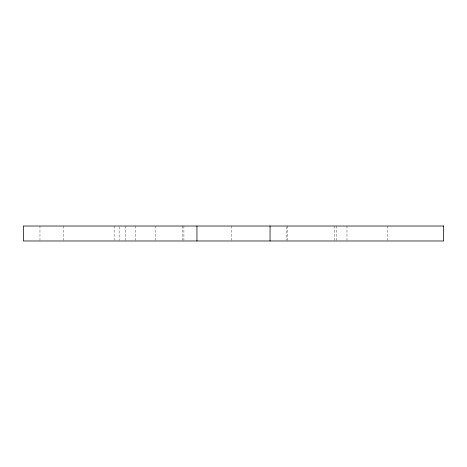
<?xml version="1.0" encoding="UTF-8"?>
<svg xmlns="http://www.w3.org/2000/svg" width="467" height="467" viewBox="0 0 467 467"><rect width="100%" height="100%" fill="white"/><g stroke="black" fill="none" stroke-linecap="round" stroke-linejoin="round"><path stroke-width="0.35" stroke-dasharray="2.33 1.75" d="M387.166 226.022L387.166 240.266M346.981 226.022L346.981 240.266M336.503 226.022L336.503 240.266M334.284 226.022L334.284 240.266M287.176 226.022L287.176 240.266M286.668 226.734L286.668 240.266M231.288 226.022L231.288 240.266M183.91 226.022L183.91 240.266M182.276 226.022L182.276 240.266M155.149 226.022L155.149 240.266M135.763 226.022L135.763 240.266M125.244 226.022L125.244 240.266M119.138 226.734L119.138 240.266M114.135 226.022L114.135 240.266M63.722 226.022L63.722 240.266M39.964 226.022L39.964 240.266"/><path stroke-width="0.7" d="M270.049 226.022L270.049 240.978M196.951 226.022L196.951 240.978M443.65 226.022L23.35 226.022L23.35 240.978L443.65 240.978L443.65 226.022"/></g></svg>
